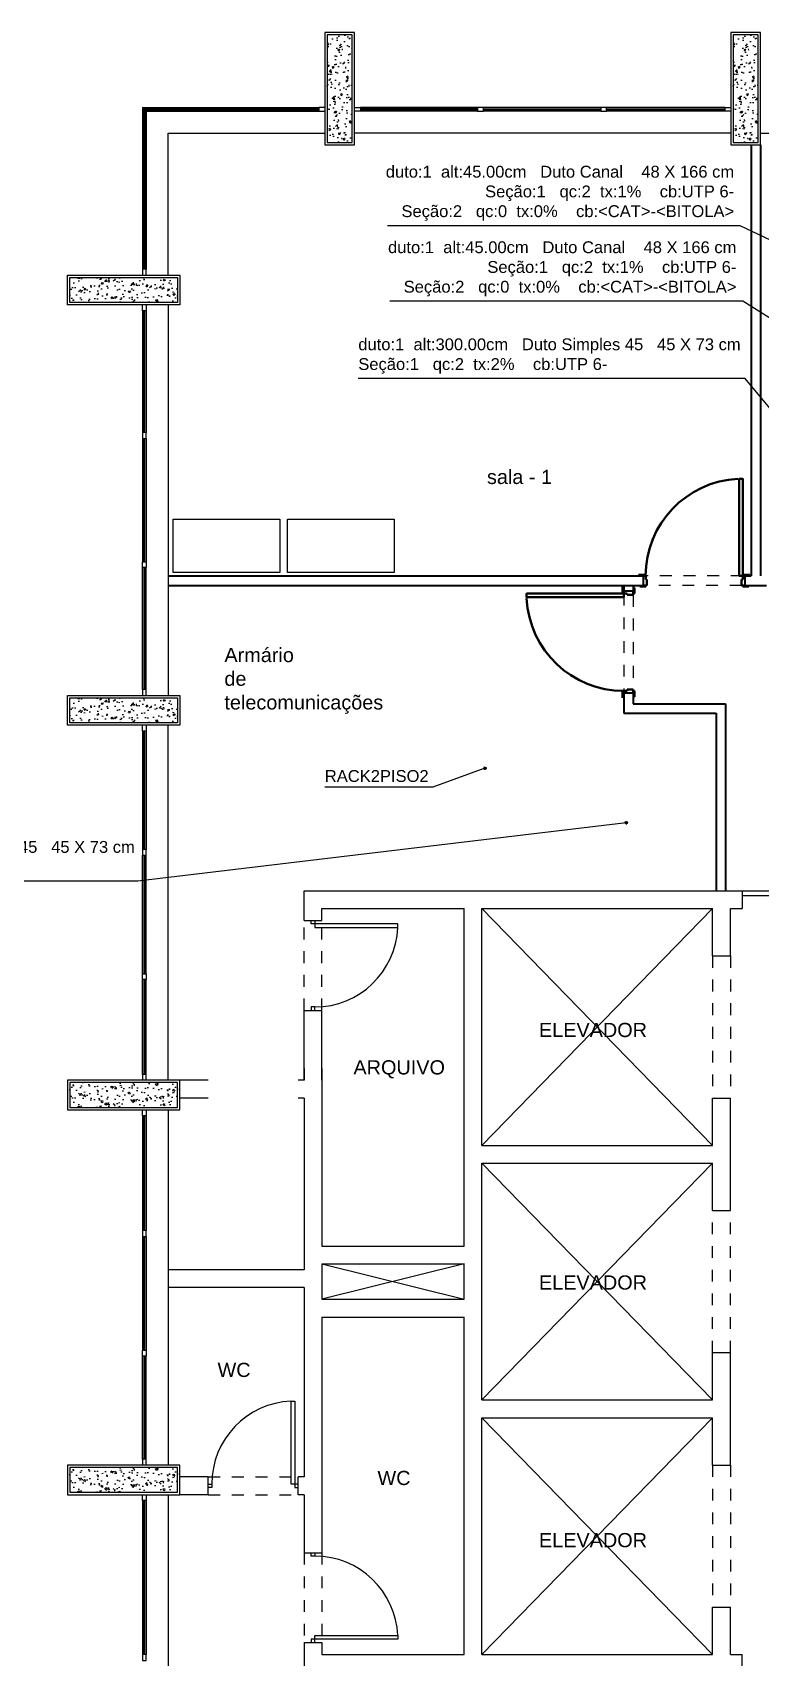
# Model space of a CAD drawing. Header units: millimetres. Extents: x 348.1 to 403.2, y 174.1 to 196.9.
# Drawn here: x 384.86 to 391.01, y 183.16 to 196.89 of the extents above; entities that cross this region are included whole.
import ezdxf

# ---------------------------------------------------------------- set-up
doc = ezdxf.new("R2010")
doc.units = ezdxf.units.MM
doc.linetypes.add('HIDDEN2', pattern=[0.1875, 0.125, -0.0625])
doc.linetypes.add('JIS_02_1.0', pattern=[2, 1, -1])
for name, color, linetype in [('AUXILIAR', 2, 'Continuous'), ('COTA', 1, 'Continuous'), ('CPCON_ESQUADRIAS', 2, 'Continuous'), ('CPCON_PAREDES', 5, 'Continuous'), ('HACTH ALV', 253, 'Continuous'), ('HATCH', 253, 'Continuous'), ('PAREDE_DRYWALL_VIVO', 40, 'Continuous'), ('TEXTO_VIVO', 7, 'Continuous'), ('VIVO_ESTRUTURA', 6, 'Continuous'), ('VIVO_PROJEÇÃO', 2, 'JIS_02_1.0')]:
    doc.layers.add(name, color=color, linetype=linetype)
doc.layers.add('DRYWALL', color=3, linetype='Continuous', lineweight=35)
doc.layers.add('ESQUADRIA', color=2, linetype='Continuous', lineweight=40)
doc.styles.add('CPCON', font='arial.ttf', dxfattribs={"height": 0.1})
doc.styles.add('REGULAR', font='arial.ttf')
doc.styles.add('style2', font='arial.ttf')
doc.dimstyles.new('COTA_50', dxfattribs={"dimscale": 0.5, "dimtxt": 0.16, "dimasz": 0.025, "dimexe": 0.09, "dimexo": 0.1, "dimgap": 0.08, "dimtad": 1, "dimzin": 4, "dimdsep": 46, "dimtxsty": 'REGULAR', "dimblk1": 'DOT2', "dimblk2": 'DOT2', "dimsah": 1, "dimcen": 0.05, "dimclrd": 10, "dimclre": 10, "dimclrt": 2, "dimadec": 0, "dimazin": 0, "dimtfac": 1, "dimtix": 1, "dimtmove": 2, "dimatfit": 3, "dimldrblk": 'DOT2', "dimfxl": 0.09, "dimtolj": 1, "dimtzin": 0, "dimlwd": -1, "dimlwe": -1, "dimarcsym": 0})

# ---------------------------------------------------------------- blocks, each defined once
blk = doc.blocks.new('P82')
at = {"layer": 'ESQUADRIA'}
for p, q in [((362.802, 206.585), (362.752, 206.585)), ((362.762, 206.685), (362.762, 206.675)), ((362.812, 206.685), (362.762, 206.685)), ((362.822, 206.675), (362.792, 206.675)), ((362.812, 206.595), (362.792, 206.595)), ((362.802, 206.585), (362.802, 206.595)), ((362.812, 206.685), (362.812, 206.675)), ((362.812, 206.625), (362.812, 206.595)), ((362.822, 206.625), (362.812, 206.625)), ((362.822, 206.675), (362.822, 206.625)), ((363.622, 206.675), (363.622, 206.625)), ((363.622, 206.675), (363.652, 206.675)), ((363.622, 206.625), (363.632, 206.625)), ((363.632, 206.685), (363.632, 206.675)), ((363.632, 206.685), (363.682, 206.685)), ((363.632, 206.625), (363.632, 206.595)), ((363.632, 206.595), (363.652, 206.595)), ((363.642, 206.585), (363.642, 206.595)), ((363.642, 206.585), (363.692, 206.585)), ((363.682, 206.685), (363.682, 206.675)), ((363.692, 206.585), (363.692, 206.595))]:
    blk.add_line(p, q, dxfattribs=at)
blk.add_lwpolyline([(363.632, 206.595), (363.602, 206.595), (363.602, 205.775), (363.632, 205.775)], close=True, dxfattribs=at)
at = {"layer": 'ESQUADRIA', "color": 1}
blk.add_arc((363.632, 206.595), 0.821, 179.9967, 267.1627, dxfattribs=at)
blk = doc.blocks.new('DOT2')
at = {"color": 0}
blk.add_line((1.15, 0), (-1.15, 0), dxfattribs=at)
blk.add_lwpolyline([(0, -1.15), (0, 1.15)], dxfattribs=at)
at = {"color": 2}
blk.add_circle((0, 0), 0.75, dxfattribs=at)

msp = doc.modelspace()

# ---------------------------------------------------------------- hatches: boundary and pattern name
at = {"layer": 'HATCH'}
h = msp.add_hatch(dxfattribs=at)
h.set_pattern_fill('AR-CONC', color=256, scale=0.0008, style=0)
h.set_pattern_definition([(50, (-5830.35608, -2699.4475), (0.1457477352, -0.0127512684), [0.01524, -0.16764]), (355, (-5830.35608, -2699.4475), (-0.0281942608, 0.1528453143), [0.012192, -0.134112]), (100.451, (-5830.34394, -2699.44857), (0.1175540013, 0.1400933503), [0.012952, -0.142472]), (46.1842, (-5830.35608, -2699.40686), (0.2168632327, -0.0336338623), [0.02286, -0.25146]), (96.6356, (-5830.33801, -2699.40967), (0.1899233876, 0.197940445), [0.019428, -0.213708]), (351.184, (-5830.35608, -2699.40686), (0.189923685, 0.197940094), [0.018288, -0.201168]), (21, (-5830.33576, -2699.41702), (0.1212919039, -0.0818124148), [0.01524, -0.16764]), (326, (-5830.33576, -2699.41702), (0.0494416227, 0.147350373), [0.012192, -0.134112]), (71.4514, (-5830.32566, -2699.42384), (0.1707331926, 0.0655382862), [0.012952, -0.142472]), (37.5, (-5830.356084, -2699.447504), (0.0024708826, 0.0676440311), [0, -0.1324864, 0, -0.136144, 0, -0.13462]), (7.5, (-5830.35608, -2699.447504), (0.05345573, 0.08014445985), [0, -0.0776224, 0, -0.1294384, 0, -0.051308]), (327.5, (-5830.401397, -2699.447504), (0.10847247613, -0.0045829952), [0, -0.0508, 0, -0.158496, 0, -0.210312]), (317.5, (-5830.42172, -2699.4475), (0.1185033451, 0.0203411928), [0, -0.06604, 0, -0.1052576, 0, -0.149352])])
h.paths.add_polyline_path([(387.556, 196.866), (387.346, 196.866), (387.346, 195.956), (387.556, 195.956)])
h = msp.add_hatch(dxfattribs=at)
h.set_pattern_fill('AR-CONC', color=256, scale=0.0008, style=0)
h.set_pattern_definition([(50, (-5826.92608, -2699.4475), (0.1457477352, -0.0127512684), [0.01524, -0.16764]), (355, (-5826.92608, -2699.4475), (-0.0281942608, 0.1528453143), [0.012192, -0.134112]), (100.451, (-5826.91394, -2699.44857), (0.1175540013, 0.1400933503), [0.012952, -0.142472]), (46.1842, (-5826.92608, -2699.40686), (0.2168632327, -0.0336338623), [0.02286, -0.25146]), (96.6356, (-5826.90801, -2699.40967), (0.1899233876, 0.197940445), [0.019428, -0.213708]), (351.184, (-5826.92608, -2699.40686), (0.189923685, 0.197940094), [0.018288, -0.201168]), (21, (-5826.90576, -2699.41702), (0.1212919039, -0.0818124148), [0.01524, -0.16764]), (326, (-5826.90576, -2699.41702), (0.0494416227, 0.147350373), [0.012192, -0.134112]), (71.4514, (-5826.89566, -2699.42384), (0.1707331926, 0.0655382862), [0.012952, -0.142472]), (37.5, (-5826.926084, -2699.447504), (0.0024708826, 0.0676440311), [0, -0.1324864, 0, -0.136144, 0, -0.13462]), (7.5, (-5826.92608, -2699.447504), (0.05345573, 0.08014445985), [0, -0.0776224, 0, -0.1294384, 0, -0.051308]), (327.5, (-5826.971397, -2699.447504), (0.10847247613, -0.0045829952), [0, -0.0508, 0, -0.158496, 0, -0.210312]), (317.5, (-5826.99172, -2699.4475), (0.1185033451, 0.0203411928), [0, -0.06604, 0, -0.1052576, 0, -0.149352])])
h.paths.add_polyline_path([(390.986, 196.866), (390.776, 196.866), (390.776, 195.956), (390.986, 195.956)])
h = msp.add_hatch(dxfattribs=at)
h.set_pattern_fill('AR-CONC', color=256, scale=0.0008, angle=90, style=0)
h.set_pattern_definition([(220, (3281.48382, 6412.5174), (0.0127512684, -0.1457477352), [0.01524, -0.16764]), (275, (3281.48382, 6412.5174), (-0.1528453143, 0.0281942608), [0.012192, -0.134112]), (169.549, (3281.48489, 6412.50526), (-0.1400933503, -0.1175540013), [0.012952, -0.142472]), (223.8158, (3281.44318, 6412.5174), (0.0336338623, -0.2168632327), [0.02286, -0.25146]), (173.3644, (3281.44599, 6412.49933), (-0.197940445, -0.1899233876), [0.019428, -0.213708]), (278.816, (3281.44318, 6412.5174), (-0.197940094, -0.189923685), [0.018288, -0.201168]), (249, (3281.45334, 6412.49708), (0.0818124148, -0.1212919039), [0.01524, -0.16764]), (304, (3281.45334, 6412.49708), (-0.147350373, -0.0494416227), [0.012192, -0.134112]), (198.5486, (3281.46016, 6412.48698), (-0.0655382862, -0.1707331926), [0.012952, -0.142472]), (232.5, (3281.483824, 6412.517403), (-0.0676440311, -0.0024708826), [0, -0.1324864, 0, -0.136144, 0, -0.13462]), (262.5, (3281.483824, 6412.5174), (-0.08014445985, -0.05345573), [0, -0.0776224, 0, -0.1294384, 0, -0.051308]), (302.5, (3281.483824, 6412.562717), (0.0045829952, -0.10847247613), [0, -0.0508, 0, -0.158496, 0, -0.210312]), (312.5, (3281.48382, 6412.58304), (-0.0203411928, -0.1185033451), [0, -0.06604, 0, -0.1052576, 0, -0.149352])])
h.paths.add_polyline_path([(385.171, 194.606), (386.081, 194.606), (386.081, 194.816), (385.171, 194.816)])
h = msp.add_hatch(dxfattribs=at)
h.set_pattern_fill('AR-CONC', color=256, scale=0.0008, angle=90, style=0)
h.set_pattern_definition([(220, (3281.48382, 6408.9674), (0.0127512684, -0.1457477352), [0.01524, -0.16764]), (275, (3281.48382, 6408.9674), (-0.1528453143, 0.0281942608), [0.012192, -0.134112]), (169.549, (3281.48489, 6408.95526), (-0.1400933503, -0.1175540013), [0.012952, -0.142472]), (223.8158, (3281.44318, 6408.9674), (0.0336338623, -0.2168632327), [0.02286, -0.25146]), (173.3644, (3281.44599, 6408.94933), (-0.197940445, -0.1899233876), [0.019428, -0.213708]), (278.816, (3281.44318, 6408.9674), (-0.197940094, -0.189923685), [0.018288, -0.201168]), (249, (3281.45334, 6408.94708), (0.0818124148, -0.1212919039), [0.01524, -0.16764]), (304, (3281.45334, 6408.94708), (-0.147350373, -0.0494416227), [0.012192, -0.134112]), (198.5486, (3281.46016, 6408.93698), (-0.0655382862, -0.1707331926), [0.012952, -0.142472]), (232.5, (3281.483824, 6408.967403), (-0.0676440311, -0.0024708826), [0, -0.1324864, 0, -0.136144, 0, -0.13462]), (262.5, (3281.483824, 6408.9674), (-0.08014445985, -0.05345573), [0, -0.0776224, 0, -0.1294384, 0, -0.051308]), (302.5, (3281.483824, 6409.012717), (0.0045829952, -0.10847247613), [0, -0.0508, 0, -0.158496, 0, -0.210312]), (312.5, (3281.48382, 6409.03304), (-0.0203411928, -0.1185033451), [0, -0.06604, 0, -0.1052576, 0, -0.149352])])
h.paths.add_polyline_path([(385.171, 191.056), (386.081, 191.056), (386.081, 191.266), (385.171, 191.266)])
h = msp.add_hatch(dxfattribs=at)
h.set_pattern_fill('AR-CONC', color=256, scale=0.0008, angle=90, style=0)
h.set_pattern_definition([(140, (3281.48382, -6029.89601), (0.0127512684, 0.1457477352), [0.01524, -0.16764]), (85, (3281.48382, -6029.89601), (-0.1528453143, -0.0281942608), [0.012192, -0.134112]), (190.451, (3281.48489, -6029.88387), (-0.1400933503, 0.1175540013), [0.012952, -0.142472]), (136.1842, (3281.44318, -6029.89601), (0.0336338623, 0.2168632327), [0.02286, -0.25146]), (186.6356, (3281.44599, -6029.87794), (-0.197940445, 0.1899233876), [0.019428, -0.213708]), (81.184, (3281.44318, -6029.89601), (-0.197940094, 0.189923685), [0.018288, -0.201168]), (111, (3281.45334, -6029.8757), (0.0818124148, 0.1212919039), [0.01524, -0.16764]), (56, (3281.45334, -6029.8757), (-0.147350373, 0.0494416227), [0.012192, -0.134112]), (161.4514, (3281.46016, -6029.86559), (-0.0655382862, 0.1707331926), [0.012952, -0.142472]), (127.5, (3281.483824, -6029.896014), (-0.0676440311, 0.0024708826), [0, -0.1324864, 0, -0.136144, 0, -0.13462]), (97.5, (3281.483824, -6029.896014), (-0.08014445985, 0.05345573), [0, -0.0776224, 0, -0.1294384, 0, -0.051308]), (57.5, (3281.483824, -6029.94133), (0.0045829952, 0.10847247613), [0, -0.0508, 0, -0.158496, 0, -0.210312]), (47.5, (3281.48382, -6029.96165), (-0.0203411928, 0.1185033451), [0, -0.06604, 0, -0.1052576, 0, -0.149352])])
h.paths.add_polyline_path([(385.171, 188.016), (385.171, 187.806), (386.081, 187.806), (386.081, 188.016)])
h = msp.add_hatch(dxfattribs=at)
h.set_pattern_fill('AR-CONC', color=256, scale=0.0008, angle=90, style=0)
h.set_pattern_definition([(140, (3281.48382, -6033.14601), (0.0127512684, 0.1457477352), [0.01524, -0.16764]), (85, (3281.48382, -6033.14601), (-0.1528453143, -0.0281942608), [0.012192, -0.134112]), (190.451, (3281.48489, -6033.13387), (-0.1400933503, 0.1175540013), [0.012952, -0.142472]), (136.1842, (3281.44318, -6033.14601), (0.0336338623, 0.2168632327), [0.02286, -0.25146]), (186.6356, (3281.44599, -6033.12794), (-0.197940445, 0.1899233876), [0.019428, -0.213708]), (81.184, (3281.44318, -6033.14601), (-0.197940094, 0.189923685), [0.018288, -0.201168]), (111, (3281.45334, -6033.1257), (0.0818124148, 0.1212919039), [0.01524, -0.16764]), (56, (3281.45334, -6033.1257), (-0.147350373, 0.0494416227), [0.012192, -0.134112]), (161.4514, (3281.46016, -6033.11559), (-0.0655382862, 0.1707331926), [0.012952, -0.142472]), (127.5, (3281.483824, -6033.146014), (-0.0676440311, 0.0024708826), [0, -0.1324864, 0, -0.136144, 0, -0.13462]), (97.5, (3281.483824, -6033.146014), (-0.08014445985, 0.05345573), [0, -0.0776224, 0, -0.1294384, 0, -0.051308]), (57.5, (3281.483824, -6033.19133), (0.0045829952, 0.10847247613), [0, -0.0508, 0, -0.158496, 0, -0.210312]), (47.5, (3281.48382, -6033.21165), (-0.0203411928, 0.1185033451), [0, -0.06604, 0, -0.1052576, 0, -0.149352])])
h.paths.add_polyline_path([(385.171, 184.766), (385.171, 184.556), (386.081, 184.556), (386.081, 184.766)])

# ---------------------------------------------------------------- linework, layer by layer
at = {"layer": 'AUXILIAR'}
for p, q in [((388.651, 189.486), (390.601, 187.486)), ((390.601, 189.486), (388.651, 187.486)), ((388.651, 187.336), (390.601, 185.336)), ((390.601, 187.336), (388.651, 185.336)), ((387.301, 186.486), (388.501, 186.186)), ((388.501, 186.486), (387.301, 186.186)), ((388.651, 185.186), (390.601, 183.186)), ((390.601, 185.186), (388.651, 183.186))]:
    msp.add_line(p, q, dxfattribs=at)
at = {"layer": 'CPCON_ESQUADRIAS'}
for p, q in [((385.786, 196.251), (387.276, 196.251)), ((385.786, 196.251), (385.786, 194.886)), ((385.816, 196.221), (387.276, 196.221)), ((385.816, 196.221), (385.816, 194.886)), ((388.616, 196.251), (387.626, 196.251)), ((388.616, 196.221), (387.626, 196.221)), ((389.656, 196.251), (388.666, 196.251)), ((389.656, 196.221), (388.666, 196.221)), ((390.706, 196.251), (389.706, 196.251)), ((390.706, 196.221), (389.706, 196.221)), ((385.786, 194.536), (385.786, 193.506)), ((385.816, 194.536), (385.816, 193.506)), ((385.786, 193.456), (385.786, 192.416)), ((385.816, 193.456), (385.816, 192.416)), ((385.786, 191.336), (385.786, 192.366)), ((385.816, 191.336), (385.816, 192.366)), ((385.786, 190.986), (385.786, 189.986)), ((385.816, 190.986), (385.816, 189.986)), ((385.786, 188.936), (385.786, 189.936)), ((385.816, 188.936), (385.816, 189.936)), ((385.786, 188.086), (385.786, 188.886)), ((385.816, 188.086), (385.816, 188.886)), ((385.786, 187.736), (385.786, 186.766)), ((385.816, 187.736), (385.816, 186.766)), ((385.786, 186.716), (385.786, 185.756)), ((385.816, 186.716), (385.816, 185.756)), ((385.786, 184.836), (385.786, 185.706)), ((385.816, 184.836), (385.816, 185.706)), ((385.786, 184.486), (385.786, 183.186)), ((385.816, 184.486), (385.816, 183.186))]:
    msp.add_line(p, q, dxfattribs=at)
at = {"layer": 'CPCON_ESQUADRIAS', "color": 3}
for p, q in [((385.796, 196.241), (387.276, 196.241)), ((385.796, 196.241), (385.796, 194.886)), ((385.806, 196.231), (387.276, 196.231)), ((385.806, 196.231), (385.806, 194.886)), ((388.616, 196.241), (387.626, 196.241)), ((388.616, 196.231), (387.626, 196.231)), ((388.666, 196.241), (389.656, 196.241)), ((388.666, 196.231), (389.656, 196.231)), ((389.706, 196.241), (390.706, 196.241)), ((389.706, 196.231), (390.706, 196.231)), ((385.796, 193.506), (385.796, 194.536)), ((385.806, 193.506), (385.806, 194.536)), ((385.796, 192.416), (385.796, 193.456)), ((385.806, 192.416), (385.806, 193.456)), ((385.796, 192.366), (385.796, 191.336)), ((385.806, 192.366), (385.806, 191.336)), ((385.796, 189.986), (385.796, 190.986)), ((385.806, 189.986), (385.806, 190.986)), ((385.796, 189.936), (385.796, 188.936)), ((385.806, 189.936), (385.806, 188.936)), ((385.796, 188.886), (385.796, 188.086)), ((385.806, 188.886), (385.806, 188.086)), ((385.796, 186.766), (385.796, 187.736)), ((385.806, 186.766), (385.806, 187.736)), ((385.796, 185.756), (385.796, 186.716)), ((385.806, 185.756), (385.806, 186.716)), ((385.796, 185.706), (385.796, 184.836)), ((385.806, 185.706), (385.806, 184.836)), ((385.796, 183.186), (385.796, 184.486)), ((385.806, 183.186), (385.806, 184.486))]:
    msp.add_line(p, q, dxfattribs=at)
for points in [[(387.326, 196.251), (387.276, 196.251), (387.276, 196.221), (387.326, 196.221)], [(387.576, 196.251), (387.626, 196.251), (387.626, 196.221), (387.576, 196.221)], [(390.756, 196.221), (390.706, 196.221), (390.706, 196.251), (390.756, 196.251)], [(385.816, 194.836), (385.816, 194.886), (385.786, 194.886), (385.786, 194.836)], [(385.816, 194.586), (385.816, 194.536), (385.786, 194.536), (385.786, 194.586)], [(385.816, 191.286), (385.816, 191.336), (385.786, 191.336), (385.786, 191.286)], [(385.816, 191.036), (385.816, 190.986), (385.786, 190.986), (385.786, 191.036)], [(387.241, 189.386), (387.241, 189.356), (387.211, 189.356), (387.211, 189.386)], [(387.241, 188.626), (387.241, 188.656), (387.211, 188.656), (387.211, 188.626)], [(385.816, 188.036), (385.816, 188.086), (385.786, 188.086), (385.786, 188.036)], [(385.816, 187.786), (385.816, 187.736), (385.786, 187.736), (385.786, 187.786)], [(385.816, 184.786), (385.816, 184.836), (385.786, 184.836), (385.786, 184.786)], [(386.341, 184.626), (386.371, 184.626), (386.371, 184.596), (386.341, 184.596)], [(387.101, 184.626), (387.071, 184.626), (387.071, 184.596), (387.101, 184.596)], [(385.816, 184.536), (385.816, 184.486), (385.786, 184.486), (385.786, 184.536)], [(387.241, 184.046), (387.241, 184.016), (387.211, 184.016), (387.211, 184.046)], [(387.241, 183.286), (387.241, 183.316), (387.211, 183.316), (387.211, 183.286)]]:
    msp.add_lwpolyline(points, dxfattribs=at)
for points in [[(388.616, 196.221), (388.666, 196.221), (388.666, 196.251), (388.616, 196.251)], [(389.656, 196.221), (389.706, 196.221), (389.706, 196.251), (389.656, 196.251)], [(385.816, 193.456), (385.816, 193.506), (385.786, 193.506), (385.786, 193.456)], [(385.816, 192.416), (385.816, 192.366), (385.786, 192.366), (385.786, 192.416)], [(385.816, 189.936), (385.816, 189.986), (385.786, 189.986), (385.786, 189.936)], [(387.941, 189.326), (387.941, 189.356), (387.241, 189.356), (387.241, 189.326)], [(385.816, 188.936), (385.816, 188.886), (385.786, 188.886), (385.786, 188.936)], [(385.816, 186.716), (385.816, 186.766), (385.786, 186.766), (385.786, 186.716)], [(385.816, 185.756), (385.816, 185.706), (385.786, 185.706), (385.786, 185.756)], [(387.041, 185.326), (387.071, 185.326), (387.071, 184.626), (387.041, 184.626)], [(387.941, 183.346), (387.941, 183.316), (387.241, 183.316), (387.241, 183.346)], [(385.816, 183.136), (385.816, 183.186), (385.786, 183.186), (385.786, 183.136)]]:
    msp.add_lwpolyline(points, close=True, dxfattribs=at)
at = {"layer": 'CPCON_ESQUADRIAS'}
for centre, start, end in [((387.241, 189.356), 270, 357.546), ((387.071, 184.626), 92.454, 180), ((387.241, 183.316), 2.454, 90)]:
    msp.add_arc(centre, 0.701, start, end, dxfattribs=at)
at = {"layer": 'CPCON_PAREDES', "color": 3}
for p, q in [((386.001, 196.036), (387.326, 196.036)), ((386.001, 194.836), (386.001, 196.036)), ((390.756, 196.036), (387.576, 196.036)), ((391.006, 196.036), (394.186, 196.036)), ((386.001, 194.586), (386.001, 191.286)), ((386.001, 188.036), (386.001, 191.036)), ((386.001, 187.786), (386.001, 186.436)), ((386.001, 186.286), (386.001, 184.786)), ((386.001, 184.536), (386.001, 181.036))]:
    msp.add_line(p, q, dxfattribs=at)
at = {"layer": 'CPCON_PAREDES'}
for p, q in [((387.151, 189.636), (390.851, 189.636)), ((387.151, 189.386), (387.151, 189.636)), ((390.851, 189.636), (390.851, 189.486)), ((387.301, 189.486), (388.501, 189.486)), ((387.301, 189.386), (387.301, 189.486)), ((388.501, 186.636), (388.501, 189.486)), ((388.651, 189.486), (390.601, 189.486)), ((388.651, 187.486), (388.651, 189.486)), ((390.601, 189.086), (390.601, 189.486)), ((390.751, 189.486), (390.851, 189.486)), ((390.751, 189.086), (390.751, 189.486)), ((387.151, 189.386), (387.301, 189.386)), ((390.601, 189.086), (390.751, 189.086)), ((387.151, 188.036), (387.151, 188.626)), ((387.151, 188.626), (387.301, 188.626)), ((387.301, 188.036), (387.301, 188.626)), ((386.341, 188.036), (386.101, 188.036)), ((387.151, 188.036), (387.101, 188.036)), ((387.151, 188.136), (387.151, 188.036)), ((387.301, 188.136), (387.301, 186.636)), ((386.341, 187.886), (386.101, 187.886)), ((387.151, 187.886), (387.101, 187.886)), ((387.151, 187.886), (387.151, 186.436)), ((390.601, 187.486), (390.601, 187.886)), ((390.601, 187.886), (390.751, 187.886)), ((390.751, 186.936), (390.751, 187.886)), ((388.651, 187.486), (390.601, 187.486)), ((388.651, 187.336), (390.601, 187.336)), ((388.651, 185.336), (388.651, 187.336)), ((390.601, 186.936), (390.601, 187.336)), ((390.601, 186.936), (390.751, 186.936)), ((387.301, 186.636), (388.501, 186.636)), ((387.151, 186.436), (386.001, 186.436)), ((386.001, 186.436), (386.001, 186.286)), ((387.301, 186.486), (388.501, 186.486)), ((387.301, 186.486), (387.301, 186.186)), ((388.501, 186.186), (388.501, 186.486)), ((387.151, 186.286), (386.001, 186.286)), ((387.151, 186.286), (387.151, 184.686)), ((387.301, 186.186), (388.501, 186.186)), ((387.301, 186.036), (388.501, 186.036)), ((387.301, 186.036), (387.301, 184.046)), ((388.501, 183.186), (388.501, 186.036)), ((390.601, 185.336), (390.601, 185.736)), ((390.601, 185.736), (390.751, 185.736)), ((390.751, 184.786), (390.751, 185.736)), ((388.651, 185.336), (390.601, 185.336)), ((388.651, 183.186), (388.651, 185.186)), ((388.651, 185.186), (390.601, 185.186)), ((390.601, 184.786), (390.601, 185.186)), ((390.601, 184.786), (390.751, 184.786)), ((386.341, 184.686), (386.101, 184.686)), ((386.341, 184.536), (386.341, 184.686)), ((387.151, 184.686), (387.101, 184.686)), ((387.101, 184.536), (387.101, 184.686)), ((386.341, 184.536), (386.101, 184.536)), ((387.151, 184.536), (387.101, 184.536)), ((387.151, 184.536), (387.151, 184.046)), ((387.151, 184.046), (387.301, 184.046)), ((390.601, 183.186), (390.601, 183.586)), ((390.601, 183.586), (390.751, 183.586)), ((390.751, 183.186), (390.751, 183.586)), ((387.151, 183.286), (387.151, 183.036)), ((387.151, 183.286), (387.301, 183.286)), ((387.301, 183.286), (387.301, 183.186)), ((387.301, 183.186), (388.501, 183.186)), ((388.651, 183.186), (390.601, 183.186)), ((390.751, 183.186), (390.851, 183.186)), ((390.851, 183.036), (390.851, 183.186))]:
    msp.add_line(p, q, dxfattribs=at)
at = {"layer": 'CPCON_PAREDES', "color": 2}
for points in [[(387.346, 195.956), (387.556, 195.956), (387.556, 196.866), (387.346, 196.866)], [(390.776, 195.956), (390.986, 195.956), (390.986, 196.866), (390.776, 196.866)], [(386.081, 194.816), (386.081, 194.606), (385.171, 194.606), (385.171, 194.816)], [(386.081, 191.266), (386.081, 191.056), (385.171, 191.056), (385.171, 191.266)], [(386.081, 187.806), (386.081, 188.016), (385.171, 188.016), (385.171, 187.806)], [(386.081, 184.556), (386.081, 184.766), (385.171, 184.766), (385.171, 184.556)]]:
    msp.add_lwpolyline(points, close=True, dxfattribs=at)
at = {"layer": 'CPCON_PAREDES'}
msp.add_lwpolyline([(386.101, 191.286), (386.101, 191.036), (385.151, 191.036), (385.151, 191.286)], close=True, dxfattribs=at)
at = {"layer": 'DRYWALL'}
for p, q in [((390.926, 195.936), (390.926, 192.296)), ((391.006, 195.936), (391.006, 192.296)), ((386.001, 192.296), (390.016, 192.296)), ((390.016, 192.216), (390.016, 192.296)), ((390.876, 192.296), (390.926, 192.296)), ((390.876, 192.216), (390.876, 192.296)), ((386.001, 192.216), (390.016, 192.216)), ((389.851, 192.216), (389.851, 192.166)), ((389.931, 192.166), (389.851, 192.166)), ((389.931, 192.216), (389.931, 192.166)), ((390.876, 192.216), (391.056, 192.216)), ((389.851, 191.306), (389.851, 191.136)), ((389.931, 191.306), (389.851, 191.306)), ((389.931, 191.306), (389.931, 191.216)), ((389.931, 191.216), (390.711, 191.216)), ((390.711, 191.216), (390.711, 189.636)), ((389.851, 191.136), (390.631, 191.136)), ((390.631, 191.136), (390.631, 189.636))]:
    msp.add_line(p, q, dxfattribs=at)
at = {"layer": 'HACTH ALV'}
for points in [[(386.045, 192.326), (386.045, 192.776), (386.945, 192.776), (386.945, 192.326)], [(387.011, 192.326), (387.011, 192.776), (387.911, 192.776), (387.911, 192.326)]]:
    msp.add_lwpolyline(points, close=True, dxfattribs=at)
at = {"layer": 'PAREDE_DRYWALL_VIVO'}
for p, q in [((390.851, 189.636), (391.796, 189.636)), ((390.851, 189.596), (391.796, 189.596))]:
    msp.add_line(p, q, dxfattribs=at)
at = {"layer": 'VIVO_ESTRUTURA'}
for points in [[(387.326, 195.936), (387.576, 195.936), (387.576, 196.886), (387.326, 196.886)], [(390.756, 195.936), (391.006, 195.936), (391.006, 196.886), (390.756, 196.886)], [(386.101, 194.836), (386.101, 194.586), (385.151, 194.586), (385.151, 194.836)], [(386.101, 187.786), (386.101, 188.036), (385.151, 188.036), (385.151, 187.786)], [(386.101, 184.536), (386.101, 184.786), (385.151, 184.786), (385.151, 184.536)]]:
    msp.add_lwpolyline(points, close=True, dxfattribs=at)
at = {"layer": 'VIVO_PROJEÇÃO', "color": 1, "linetype": 'HIDDEN2', "ltscale": 0.5}
for p, q in [((390.856, 192.296), (390.036, 192.296)), ((390.846, 192.216), (390.046, 192.216)), ((389.851, 192.146), (389.851, 191.326)), ((389.931, 192.136), (389.931, 191.336))]:
    msp.add_line(p, q, dxfattribs=at)
at = {"layer": 'VIVO_PROJEÇÃO', "color": 1, "linetype": 'HIDDEN2', "ltscale": 0.3}
for p, q in [((387.151, 188.626), (387.151, 189.386)), ((387.301, 188.626), (387.301, 189.386)), ((390.601, 189.086), (390.601, 187.886)), ((390.751, 189.086), (390.751, 187.886)), ((390.601, 185.736), (390.601, 186.936)), ((390.751, 185.736), (390.751, 186.936)), ((390.601, 184.786), (390.601, 183.586)), ((390.751, 184.786), (390.751, 183.586)), ((386.341, 184.686), (387.101, 184.686)), ((386.341, 184.536), (387.101, 184.536)), ((387.151, 184.046), (387.151, 183.286)), ((387.301, 184.046), (387.301, 183.286))]:
    msp.add_line(p, q, dxfattribs=at)

# ---------------------------------------------------------------- block references
at = {"layer": 'ESQUADRIA', "xscale": -1}
for p, rotation in [((27.224, 398.891), 180), ((183.255, -171.486), 270)]:
    msp.add_blockref('P82', p, dxfattribs=dict(at, rotation=rotation))

# ---------------------------------------------------------------- texts
at = {"char_height": 0.1, "style": 'CPCON'}
for s, insert, attachment_point in [('duto:1  alt:45.00cm   Duto Canal    48 X 166 cm\\PSeção:1   qc:2  tx:1%    cb:UTP 6-\\PSeção:2   qc:0  tx:0%    cb:<CAT>-<BITOLA>\\P', (390.783, 195.76), 3), ('duto:1  alt:45.00cm   Duto Canal    48 X 166 cm\\PSeção:1   qc:2  tx:1%    cb:UTP 6-\\PSeção:2   qc:0  tx:0%    cb:<CAT>-<BITOLA>\\P', (390.802, 195.122), 3), ('duto:1  alt:300.00cm   Duto Simples 45   45 X 73 cm\\PSeção:1   qc:2  tx:2%    cb:UTP 6-\\P', (387.608, 194.302), 1), ('RACK2PISO2', (387.325, 190.656), 1), ('duto:1  alt:300.00cm   Duto Simples 45   45 X 73 cm\\PSeção:1   qc:20  tx:19%    cb:UTP 6-\\P', (382.49, 190.057), 1)]:
    msp.add_mtext(s, dxfattribs=dict(at, insert=insert, attachment_point=attachment_point))
at = {"layer": 'COTA', "char_height": 0.12, "width": 0.5395, "attachment_point": 1, "style": 'CPCON'}
for s, insert in [('sala - 1', (388.695, 193.192)), ('Armário de telecomunicações', (386.477, 191.688))]:
    msp.add_mtext(s, dxfattribs=dict(at, insert=insert))
at = {"layer": 'TEXTO_VIVO', "style": 'style2'}
for s, p in [('ELEVADOR', (389.134, 188.401)), ('ARQUIVO', (387.567, 188.085)), ('ELEVADOR', (389.134, 186.268)), ('WC', (386.419, 185.53)), ('WC', (387.77, 184.617)), ('ELEVADOR', (389.134, 184.092))]:
    msp.add_text(s, height=0.12, dxfattribs=at).set_placement(p)

# ---------------------------------------------------------------- leaders
at = {"annotation_type": 0, "has_hookline": 1, "hookline_direction": 1}
for points, text_width in [([(393.419, 194.021), (390.835, 195.253), (390.823, 195.253)], 2.929), ([(391.779, 194.036), (390.855, 194.616), (390.842, 194.616)], 2.929), ([(391.21, 193.56), (390.877, 193.964), (390.865, 193.964)], 3.217), ([(388.678, 190.671), (388.237, 190.513), (388.224, 190.513)], 0.859), ([(389.872, 190.211), (385.747, 189.719)], 3.217)]:
    msp.add_leader(points, dimstyle='COTA_50', dxfattribs=dict(at, text_width=text_width))

doc.saveas('drawing.dxf')
